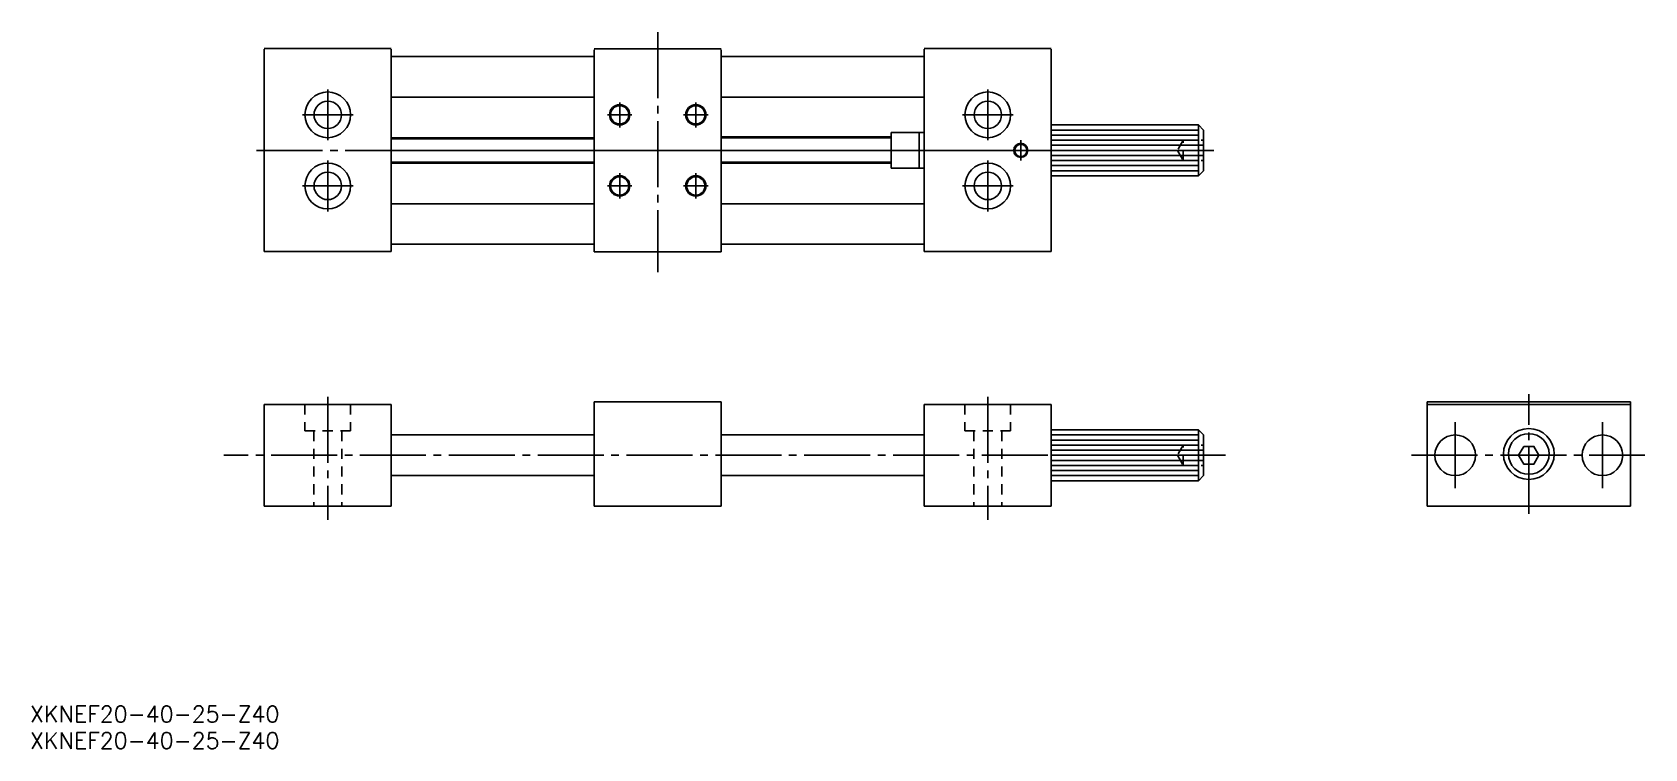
# Model space of a CAD drawing. Extents: x -36 to 282, y 20 to 161.
import ezdxf

# ---------------------------------------------------------------- set-up
doc = ezdxf.new("R2010")
doc.units = 0
doc.linetypes.add('CENTER', pattern=[17.5, 13, -1.5, 1.5, -1.5])
doc.linetypes.add('DASHED', pattern=[3.5, 2, -1.5])
doc.layers.get('0').update_dxf_attribs({"linetype": 'CONTINUOUS'})
doc.layers.add('CENTER', color=1, linetype='CENTER')
doc.styles.get("Standard").update_dxf_attribs({"font": 'txt.shx', "bigfont": 'extfont.shx'})

msp = doc.modelspace()

# ---------------------------------------------------------------- linework, layer by layer
at = {"color": 7, "linetype": 'CONTINUOUS'}
for p, q in [((35, 157.45), (10, 157.45)), ((10, 157.26), (10, 117.45)), ((35, 157.26), (35, 117.45)), ((35, 155.85), (75, 155.85)), ((75, 157.36), (100, 157.36)), ((75, 157.17), (75, 117.36)), ((100, 157.17), (100, 117.36)), ((100, 155.85), (140, 155.85)), ((140, 157.45), (165, 157.45)), ((140, 157.26), (140, 117.45)), ((165, 157.26), (165, 117.45)), ((35, 147.85), (75, 147.85)), ((100, 147.85), (140, 147.85)), ((35, 139.86), (75, 139.86)), ((100, 140.06), (133.5, 140.06)), ((133.5, 140.86), (133.5, 133.86)), ((133.5, 140.86), (140, 140.86)), ((139, 140.86), (139, 133.86)), ((165, 142.36), (194, 142.36)), ((194, 142.36), (195, 141.36)), ((194, 142.36), (194, 132.36)), ((195, 141.36), (195, 133.36)), ((35, 134.86), (75, 134.86)), ((100, 134.86), (133.5, 134.86)), ((133.5, 133.86), (140, 133.86)), ((165, 132.36), (194, 132.36)), ((195, 133.36), (194, 132.36)), ((35, 126.87), (75, 126.87)), ((100, 126.87), (140, 126.87)), ((35, 118.87), (75, 118.87)), ((100, 118.87), (140, 118.87)), ((35, 117.45), (10, 117.45)), ((75, 117.36), (100, 117.36)), ((140, 117.45), (165, 117.45)), ((35, 87.34), (10, 87.34)), ((10, 87.34), (10, 67.34)), ((35, 87.34), (35, 67.34)), ((100, 87.84), (75, 87.84)), ((75, 87.84), (75, 67.34)), ((100, 87.84), (100, 67.34)), ((165, 87.34), (140, 87.34)), ((140, 87.34), (140, 67.34)), ((165, 87.34), (165, 67.34)), ((239.06, 87.84), (279.06, 87.84)), ((239.06, 67.34), (239.06, 87.84)), ((239.06, 87.34), (279.06, 87.34)), ((279.06, 67.34), (279.06, 87.84)), ((75, 81.34), (35, 81.34)), ((140, 81.34), (100, 81.34)), ((165, 82.34), (194, 82.34)), ((194, 82.34), (195, 81.34)), ((194, 82.34), (194, 72.34)), ((195, 81.34), (195, 73.34)), ((75, 73.34), (35, 73.34)), ((140, 73.34), (100, 73.34)), ((195, 73.34), (194, 72.34)), ((165, 72.34), (194, 72.34)), ((35, 67.34), (10, 67.34)), ((100, 67.34), (75, 67.34)), ((165, 67.34), (140, 67.34)), ((239.06, 67.34), (279.06, 67.34))]:
    msp.add_line(p, q, dxfattribs=at)
at = {"color": 3, "linetype": 'CONTINUOUS'}
for p, q in [((100, 139.86), (133.5, 139.86)), ((165, 141.36), (194, 141.36)), ((165, 140.36), (194, 140.36)), ((35, 139.66), (75, 139.66)), ((165, 139.36), (194, 139.36)), ((165, 138.36), (194, 138.36)), ((165, 137.36), (194, 137.36)), ((35, 135.06), (75, 135.06)), ((100, 135.06), (133.5, 135.06)), ((165, 136.36), (194, 136.36)), ((165, 135.36), (194, 135.36)), ((165, 134.36), (194, 134.36)), ((165, 133.36), (194, 133.36)), ((165, 81.34), (194, 81.34)), ((165, 80.34), (194, 80.34)), ((165, 79.34), (194, 79.34)), ((165, 78.34), (194, 78.34)), ((165, 77.34), (194, 77.34)), ((165, 76.34), (194, 76.34)), ((165, 75.34), (194, 75.34)), ((165, 74.34), (194, 74.34)), ((165, 73.34), (194, 73.34))]:
    msp.add_line(p, q, dxfattribs=at)
at = {"color": 3, "linetype": 'DASHED'}
for p, q in [((191, 139.36), (189.85, 137.36)), ((189.85, 137.36), (191, 135.36)), ((191, 135.36), (191, 139.36)), ((191, 139.36), (195, 139.36)), ((195, 138.36), (191, 138.36)), ((195, 136.36), (191, 136.36)), ((191, 135.36), (195, 135.36)), ((18, 87.34), (18, 82.14)), ((27, 87.34), (27, 82.14)), ((148, 87.34), (148, 82.14)), ((157, 87.34), (157, 82.14)), ((27, 82.14), (18, 82.14)), ((19.75, 82.14), (19.75, 67.34)), ((25.25, 82.14), (25.25, 67.34)), ((148, 82.14), (157, 82.14)), ((149.75, 82.14), (149.75, 67.34)), ((155.25, 82.14), (155.25, 67.34)), ((191, 79.34), (189.85, 77.34)), ((189.85, 77.34), (191, 75.34)), ((191, 75.34), (191, 79.34)), ((191, 79.34), (195, 79.34)), ((195, 78.34), (191, 78.34)), ((195, 76.34), (191, 76.34)), ((191, 75.34), (195, 75.34))]:
    msp.add_line(p, q, dxfattribs=at)
at = {"color": 3, "linetype": 'CONTINUOUS'}
msp.add_lwpolyline([(258.06, 79.07), (257.06, 77.34), (258.06, 75.61), (260.06, 75.61), (261.06, 77.34), (260.06, 79.07)], close=True, dxfattribs=at)
for centre, radius in [((22.5, 144.36), 4.5), ((80, 144.36), 2), ((95, 144.36), 2), ((152.5, 144.36), 4.5), ((159, 137.36), 1.4), ((159, 137.36), 1.4), ((22.5, 130.36), 4.5), ((152.5, 130.36), 4.5), ((80, 130.36), 2), ((95, 130.36), 2)]:
    msp.add_circle(centre, radius, dxfattribs=at)
at = {"color": 7, "linetype": 'CONTINUOUS'}
for centre, radius in [((22.5, 144.36), 2.7), ((80, 144.36), 1.8), ((95, 144.36), 1.8), ((152.5, 144.36), 2.7), ((159, 137.36), 1.2), ((159, 137.36), 1.2), ((22.5, 130.36), 2.7), ((80, 130.36), 1.8), ((95, 130.36), 1.8), ((152.5, 130.36), 2.7), ((259.06, 77.59), 5), ((244.56, 77.34), 4), ((259.06, 77.59), 4), ((273.56, 77.34), 4)]:
    msp.add_circle(centre, radius, dxfattribs=at)
at = {"layer": 'CENTER', "color": 1, "linetype": 'CENTER'}
for p, q in [((87.5, 160.61), (87.5, 113.4)), ((22.5, 149.36), (22.5, 139.36)), ((152.5, 149.36), (152.5, 139.36)), ((80, 146.79), (80, 141.87)), ((95, 146.79), (95, 141.87)), ((27.5, 144.36), (17.5, 144.36)), ((77.6, 144.36), (82.4, 144.36)), ((92.6, 144.36), (97.4, 144.36)), ((147.5, 144.36), (157.5, 144.36)), ((8.46, 137.36), (197.03, 137.36)), ((35, 137.36), (197.03, 137.36)), ((157, 137.36), (161, 137.36)), ((159, 139.36), (159, 135.36)), ((22.5, 135.36), (22.5, 125.36)), ((152.5, 135.36), (152.5, 125.36)), ((27.5, 130.36), (17.5, 130.36)), ((77.6, 130.36), (82.4, 130.36)), ((80, 127.92), (80, 132.85)), ((92.6, 130.36), (97.4, 130.36)), ((95, 127.92), (95, 132.85)), ((147.5, 130.36), (157.5, 130.36)), ((259.06, 65.84), (259.06, 89.34)), ((22.5, 88.85), (22.5, 64.62)), ((152.5, 88.85), (152.5, 64.62)), ((244.56, 70.84), (244.56, 83.84)), ((273.56, 70.84), (273.56, 83.84)), ((199.35, 77.34), (2.07, 77.34)), ((235.96, 77.34), (281.89, 77.34))]:
    msp.add_line(p, q, dxfattribs=at)

# ---------------------------------------------------------------- texts
at = {"color": 7, "linetype": 'CONTINUOUS'}
for p in [(-36.11, 24.79), (-36.11, 19.57)]:
    msp.add_text('XKNEF20-40-25-Z40', height=3.2, dxfattribs=at).set_placement(p)

doc.saveas('drawing.dxf')
